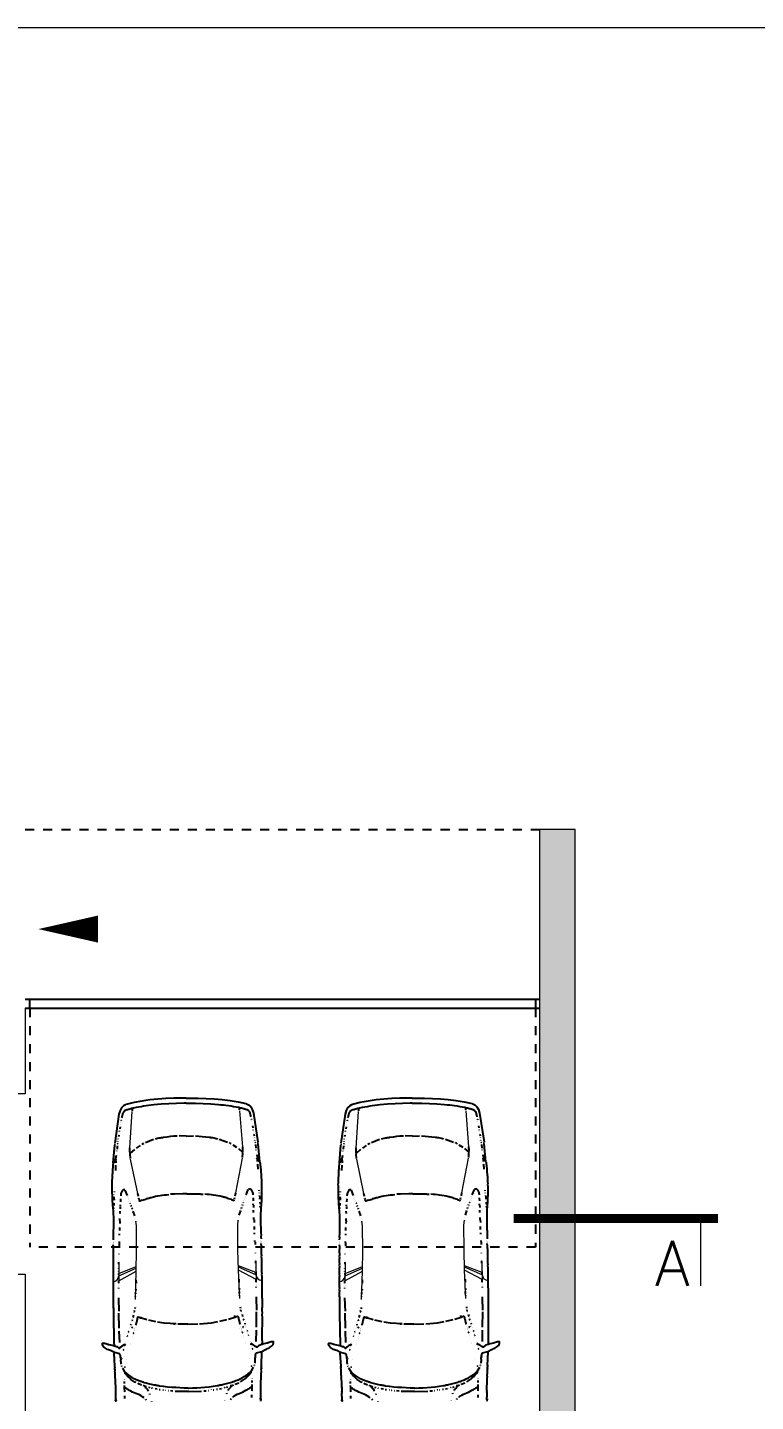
# Model space of a CAD drawing. Header units: metres. Extents: x -442 to 316, y -503 to 125.
# Drawn here: x -23.21 to -15.15, y -7.3 to 7.93 of the extents above; entities that cross this region are included whole.
import ezdxf

# ---------------------------------------------------------------- set-up
doc = ezdxf.new("R2010")
doc.units = ezdxf.units.M
doc.linetypes.add('DIVIDE', pattern=[1.25, 0.5, -0.25, 0, -0.25, 0, -0.25])
doc.linetypes.add('ČÁRKOVANÁ', pattern=[19.05, 12.7, -6.35])
doc.layers.add('FLOATING-WINDOWS', color=2, linetype='Continuous', plot=False)
for name, color, linetype in [('nove zdivo akce', 3, 'Continuous'), ('SRAFA', 251, 'Continuous'), ('ZDIVO', 1, 'Continuous')]:
    doc.layers.add(name, color=color, linetype=linetype)

# ---------------------------------------------------------------- blocks, each defined once
blk = doc.blocks.new('BMW3-PUD')
at = {"lineweight": 0}
for p, q in [((2.569, 0.757), (2.386, 0.76)), ((2.386, 0.76), (2.491, 0.566)), ((2.439, 0.759), (2.524, 0.566)), ((2.466, 0.759), (2.542, 0.565)), ((3.349, 0.543), (3.732, 0.619)), ((3.859, 0.625), (4.258, 0.596)), ((2.386, -0.76), (2.491, -0.566)), ((2.439, -0.759), (2.524, -0.566)), ((2.466, -0.759), (2.542, -0.565)), ((3.349, -0.543), (3.732, -0.619)), ((3.859, -0.625), (4.258, -0.596)), ((2.569, -0.757), (2.386, -0.76))]:
    blk.add_line(p, q, dxfattribs=at)
for points in [[(1.524, 0.739), (1.523, 0.739), (1.521, 0.739), (1.52, 0.741), (1.519, 0.742), (1.525, 0.745), (1.532, 0.746), (1.539, 0.747), (1.546, 0.747), (1.553, 0.748), (1.56, 0.749), (1.566, 0.751), (1.571, 0.754), (1.572, 0.756), (1.573, 0.757), (1.574, 0.758), (1.574, 0.758), (1.59, 0.816), (1.612, 0.858), (1.616, 0.87), (1.621, 0.882), (1.626, 0.894), (1.632, 0.904), (1.639, 0.915), (1.647, 0.925), (1.655, 0.934), (1.665, 0.942), (1.669, 0.943), (1.673, 0.945), (1.677, 0.946), (1.68, 0.947), (1.684, 0.947), (1.688, 0.947), (1.692, 0.946), (1.695, 0.946), (1.697, 0.934), (1.695, 0.923), (1.691, 0.911), (1.688, 0.899), (1.685, 0.893), (1.684, 0.888), (1.683, 0.883), (1.681, 0.878), (1.677, 0.859), (1.673, 0.841), (1.668, 0.823), (1.662, 0.806), (1.66, 0.8), (1.659, 0.795), (1.657, 0.791), (1.657, 0.786), (1.638, 0.765), (1.637, 0.762), (1.638, 0.759), (1.64, 0.756), (1.641, 0.754), (1.641, 0.754), (1.643, 0.753), (1.644, 0.752), (1.644, 0.752)], [(1.054, 0.801), (1.054, 0.801), (1.054, 0.802), (1.053, 0.803), (1.053, 0.803), (1.055, 0.805), (1.059, 0.807), (1.062, 0.807), (1.066, 0.805)], [(1.057, 0.798), (1.065, 0.8), (1.074, 0.802), (1.082, 0.802), (1.091, 0.803), (1.1, 0.803), (1.108, 0.804), (1.117, 0.804), (1.126, 0.803), (1.135, 0.803), (1.144, 0.802), (1.153, 0.803), (1.162, 0.802), (1.171, 0.802), (1.18, 0.802), (1.189, 0.802), (1.198, 0.802), (1.212, 0.803), (1.227, 0.804), (1.241, 0.805), (1.255, 0.805), (1.269, 0.805), (1.283, 0.806), (1.297, 0.807), (1.311, 0.809), (1.319, 0.808), (1.327, 0.808), (1.334, 0.808), (1.341, 0.809), (1.349, 0.809), (1.356, 0.81), (1.364, 0.81), (1.372, 0.81), (1.376, 0.81), (1.379, 0.811), (1.382, 0.811), (1.385, 0.811), (1.388, 0.81), (1.391, 0.81), (1.395, 0.81), (1.399, 0.811), (1.4, 0.811), (1.402, 0.811), (1.403, 0.81), (1.404, 0.809), (1.409, 0.811), (1.415, 0.812), (1.42, 0.813), (1.424, 0.809), (1.432, 0.813), (1.433, 0.813), (1.435, 0.812), (1.436, 0.811), (1.438, 0.811), (1.582, 0.818)], [(1.406, 0.814), (1.406, 0.814), (1.405, 0.814), (1.404, 0.814), (1.404, 0.814)], [(1.438, 0.814), (1.438, 0.814)], [(2.772, 0.819), (2.756, 0.819), (2.739, 0.819), (2.723, 0.82), (2.705, 0.82), (2.689, 0.82), (2.672, 0.82), (2.656, 0.821), (2.639, 0.82), (2.623, 0.821), (2.605, 0.821), (2.589, 0.821), (2.572, 0.821), (2.556, 0.822), (2.539, 0.821), (2.522, 0.822), (2.505, 0.822), (2.489, 0.822), (2.472, 0.822), (2.456, 0.823), (2.439, 0.822), (2.422, 0.823), (2.406, 0.823), (2.389, 0.823), (2.372, 0.823), (2.355, 0.823), (2.339, 0.823), (2.322, 0.823), (2.305, 0.823), (2.288, 0.824), (2.272, 0.823), (2.255, 0.824), (2.238, 0.824), (2.228, 0.824), (2.217, 0.824), (2.206, 0.823), (2.195, 0.823), (2.185, 0.823), (2.174, 0.824), (2.164, 0.824), (2.153, 0.824), (2.143, 0.824), (2.132, 0.824), (2.121, 0.824), (2.11, 0.824), (2.1, 0.824), (2.089, 0.824), (2.079, 0.823), (2.068, 0.822), (2.044, 0.822), (2.019, 0.823), (1.994, 0.822), (1.969, 0.823), (1.945, 0.823), (1.92, 0.822), (1.895, 0.822), (1.87, 0.822), (1.846, 0.821), (1.821, 0.82), (1.796, 0.82), (1.771, 0.82), (1.746, 0.819), (1.722, 0.819), (1.698, 0.82), (1.673, 0.819)], [(1.861, 0.76), (2.028, 0.762)], [(1.943, 0.82), (1.943, 0.82)], [(2.114, 0.762), (2.049, 0.762)], [(2.117, 0.761), (2.196, 0.762)], [(2.3, 0.761), (2.306, 0.762)], [(2.322, 0.762), (2.322, 0.762)], [(2.775, 0.818), (2.778, 0.819), (2.78, 0.819), (2.783, 0.819), (2.785, 0.819)], [(2.792, 0.817), (2.792, 0.817)], [(2.798, 0.819), (2.798, 0.819)], [(2.798, 0.816), (2.798, 0.816)], [(2.806, 0.819), (2.806, 0.819)], [(2.812, 0.819), (2.812, 0.819)], [(2.813, 0.816), (2.813, 0.816)], [(2.822, 0.816), (2.822, 0.816)], [(3.686, 0.813), (3.67, 0.815), (3.655, 0.817), (3.639, 0.818), (3.624, 0.819), (3.609, 0.821), (3.593, 0.822), (3.577, 0.822), (3.561, 0.824), (3.545, 0.824), (3.53, 0.826), (3.515, 0.826), (3.499, 0.827), (3.483, 0.827), (3.467, 0.828), (3.452, 0.829), (3.437, 0.828), (3.421, 0.829), (3.405, 0.829), (3.389, 0.829), (3.373, 0.829), (3.358, 0.829), (3.342, 0.828), (3.327, 0.828), (3.311, 0.828), (3.295, 0.827), (3.28, 0.826), (3.264, 0.826), (3.249, 0.825), (3.233, 0.824), (3.217, 0.823), (3.202, 0.821), (3.187, 0.82), (3.165, 0.818), (3.143, 0.817), (3.121, 0.816), (3.099, 0.815), (3.077, 0.815), (3.055, 0.815), (3.033, 0.815), (3.012, 0.815), (2.99, 0.815), (2.968, 0.816), (2.946, 0.817), (2.925, 0.818), (2.903, 0.818), (2.881, 0.819), (2.86, 0.818), (2.838, 0.819)], [(3.19, 0.813), (3.19, 0.813), (3.189, 0.813), (3.187, 0.814), (3.187, 0.815)], [(3.195, 0.812), (3.195, 0.812), (3.196, 0.812), (3.197, 0.812), (3.198, 0.812)], [(3.245, 0.809), (3.22, 0.81)], [(3.308, 0.807), (3.279, 0.806)], [(3.311, 0.806), (3.312, 0.806), (3.314, 0.806), (3.314, 0.806), (3.317, 0.806)], [(3.345, 0.804), (3.345, 0.804), (3.346, 0.804), (3.346, 0.804), (3.346, 0.804)], [(3.369, 0.802), (3.376, 0.802)], [(3.417, 0.799), (3.417, 0.799)], [(3.665, 0.785), (3.608, 0.788)], [(3.67, 0.783), (3.67, 0.783)], [(3.686, 0.783), (3.686, 0.783)], [(3.773, 0.778), (3.737, 0.785), (3.737, 0.785), (3.736, 0.787), (3.734, 0.788), (3.733, 0.789), (3.695, 0.805), (3.694, 0.806), (3.694, 0.807), (3.692, 0.809), (3.692, 0.811), (3.89, 0.794)], [(3.719, 0.781), (3.694, 0.782)], [(3.722, 0.78), (3.733, 0.782)], [(3.777, 0.777), (3.777, 0.777)], [(3.82, 0.772), (3.821, 0.772), (3.822, 0.772), (3.822, 0.772), (3.824, 0.772)], [(3.831, 0.77), (3.831, 0.77)], [(3.882, 0.765), (3.844, 0.768)], [(3.897, 0.791), (3.897, 0.791), (3.897, 0.791), (3.896, 0.791), (3.896, 0.791), (3.896, 0.791), (3.897, 0.791), (3.897, 0.791), (3.897, 0.791)], [(3.907, 0.76), (3.906, 0.76), (3.904, 0.761), (3.904, 0.762), (3.902, 0.762)], [(3.903, 0.79), (3.903, 0.79)], [(4.403, 0), (4.403, 0.047), (4.402, 0.136), (4.399, 0.224), (4.393, 0.313), (4.386, 0.4), (4.374, 0.488), (4.359, 0.576), (4.339, 0.663), (4.337, 0.665), (4.336, 0.667), (4.335, 0.669), (4.335, 0.671), (4.323, 0.692), (4.304, 0.713), (4.303, 0.714), (4.302, 0.715), (4.302, 0.716), (4.301, 0.717), (4.273, 0.732), (4.231, 0.745), (3.909, 0.792)], [(1.081, 0.704), (1.109, 0.704)], [(1.087, 0.491), (1.099, 0.507), (1.109, 0.523), (1.118, 0.542), (1.126, 0.561), (1.134, 0.58), (1.142, 0.599), (1.151, 0.618), (1.161, 0.635), (1.165, 0.645), (1.17, 0.655), (1.175, 0.664), (1.181, 0.673), (1.186, 0.681), (1.192, 0.687), (1.196, 0.693), (1.2, 0.701), (1.2, 0.702), (1.2, 0.703), (1.201, 0.704), (1.202, 0.706), (1.224, 0.707)], [(1.152, 0.706), (1.152, 0.706)], [(1.156, 0.705), (1.197, 0.706)], [(1.191, 0), (1.191, 0.003), (1.191, 0.048), (1.193, 0.093), (1.196, 0.139), (1.199, 0.184), (1.204, 0.23), (1.209, 0.275), (1.215, 0.32), (1.217, 0.328), (1.218, 0.336), (1.22, 0.343), (1.222, 0.35), (1.223, 0.357), (1.225, 0.365), (1.225, 0.372), (1.227, 0.378), (1.23, 0.394), (1.233, 0.409), (1.237, 0.424), (1.241, 0.439), (1.245, 0.454), (1.249, 0.468), (1.253, 0.483), (1.258, 0.497), (1.261, 0.506), (1.264, 0.513), (1.267, 0.52), (1.269, 0.528), (1.278, 0.553), (1.288, 0.575), (1.299, 0.598), (1.312, 0.62), (1.326, 0.64), (1.341, 0.661), (1.358, 0.681), (1.376, 0.701), (1.416, 0.725)], [(1.245, 0.707), (1.27, 0.707)], [(1.255, 0.58), (1.261, 0.591), (1.268, 0.602), (1.276, 0.613), (1.283, 0.624), (1.292, 0.634), (1.301, 0.644), (1.311, 0.654), (1.32, 0.664), (1.325, 0.669), (1.33, 0.673), (1.335, 0.677), (1.34, 0.681), (1.346, 0.685), (1.35, 0.689), (1.354, 0.694), (1.358, 0.699), (1.369, 0.699)], [(1.288, 0.707), (1.288, 0.707)], [(1.294, 0.707), (1.294, 0.707), (1.296, 0.707), (1.296, 0.707), (1.296, 0.707)], [(1.419, 0.701), (1.419, 0.701)], [(1.422, 0.728), (1.422, 0.728)], [(1.428, 0.7), (1.428, 0.7), (1.427, 0.7), (1.426, 0.7), (1.426, 0.7)], [(1.429, 0.73), (1.429, 0.73)], [(1.435, 0.733), (1.443, 0.734)], [(1.438, 0.697), (1.438, 0.697)], [(1.449, 0.736), (1.449, 0.736)], [(1.461, 0.739), (1.468, 0.741), (1.474, 0.742), (1.481, 0.743), (1.487, 0.743), (1.494, 0.744), (1.5, 0.744), (1.507, 0.743), (1.514, 0.742)], [(1.514, 0.679), (1.514, 0.679)], [(1.531, 0.735), (1.531, 0.735)], [(1.538, 0.734), (1.538, 0.734)], [(1.61, 0.716), (1.61, 0.716)], [(1.62, 0.714), (1.62, 0.714), (1.619, 0.714), (1.618, 0.714), (1.618, 0.714)], [(1.629, 0.711), (1.629, 0.711)], [(1.645, 0.706), (1.645, 0.706)], [(1.686, 0.696), (1.68, 0.701), (1.675, 0.706), (1.671, 0.713), (1.666, 0.719), (1.663, 0.725), (1.659, 0.731), (1.654, 0.738), (1.649, 0.744), (1.649, 0.745), (1.648, 0.747), (1.647, 0.748), (1.647, 0.749), (1.647, 0.751), (1.648, 0.751), (1.65, 0.753), (1.65, 0.754)], [(1.653, 0.704), (1.653, 0.704)], [(1.661, 0.703), (1.661, 0.703)], [(1.664, 0.701), (1.672, 0.701)], [(1.674, 0.637), (1.674, 0.637)], [(1.689, 0.634), (1.689, 0.634)], [(1.695, 0.693), (1.695, 0.693)], [(1.701, 0.756), (1.827, 0.76)], [(1.701, 0.691), (1.701, 0.691)], [(1.743, 0.619), (1.743, 0.619)], [(1.768, 0.612), (1.768, 0.612)], [(1.771, 0.67), (1.771, 0.67), (1.771, 0.671), (1.771, 0.672), (1.771, 0.672)], [(1.78, 0.667), (1.78, 0.667)], [(1.79, 0.665), (1.79, 0.665)], [(1.8, 0.662), (1.8, 0.662)], [(1.808, 0.659), (1.808, 0.659)], [(1.82, 0.655), (1.82, 0.656), (1.819, 0.657), (1.817, 0.657), (1.815, 0.657)], [(1.83, 0.652), (1.83, 0.652)], [(1.833, 0.757), (1.833, 0.757)], [(1.859, 0.608), (1.862, 0.611), (1.864, 0.614), (1.868, 0.618), (1.872, 0.62)], [(1.86, 0.644), (1.86, 0.644)], [(1.868, 0.641), (1.868, 0.641)], [(1.875, 0.639), (1.875, 0.639)], [(1.879, 0.625), (1.879, 0.625)], [(1.885, 0.636), (1.885, 0.636)], [(1.903, 0.631), (1.893, 0.633)], [(1.918, 0.639), (1.918, 0.639)], [(1.93, 0.621), (1.93, 0.621)], [(1.951, 0.615), (1.948, 0.616), (1.946, 0.616), (1.943, 0.617), (1.94, 0.619)], [(1.959, 0.612), (1.959, 0.612)], [(1.968, 0.611), (1.968, 0.611)], [(2.332, 0.76), (2.332, 0.76)], [(2.354, 0.761), (2.354, 0.761)], [(2.358, 0.76), (2.386, 0.76)], [(2.45, 0.759), (2.466, 0.759)], [(2.489, 0.759), (2.489, 0.759), (2.49, 0.759), (2.491, 0.759), (2.491, 0.759)], [(2.499, 0.759), (2.499, 0.759)], [(2.523, 0.759), (2.523, 0.759), (2.524, 0.759), (2.525, 0.759), (2.525, 0.759)], [(2.569, 0.757), (2.593, 0.757)], [(2.599, 0.755), (2.599, 0.755)], [(2.611, 0.758), (2.611, 0.758)], [(2.679, 0.754), (2.681, 0.754), (2.681, 0.754), (2.683, 0.754), (2.684, 0.754)], [(2.804, 0.752), (2.774, 0.752)], [(2.808, 0.75), (2.821, 0.75)], [(2.891, 0.747), (2.906, 0.748)], [(2.943, 0.746), (2.976, 0.746)], [(2.982, 0.746), (2.982, 0.746)], [(3.049, 0.743), (3.019, 0.744)], [(3.052, 0.742), (3.076, 0.742)], [(3.131, 0.739), (3.156, 0.739)], [(3.21, 0.738), (3.184, 0.738)], [(3.195, 0.61), (3.195, 0.61)], [(3.203, 0.612), (3.203, 0.612)], [(3.209, 0.615), (3.219, 0.619)], [(3.215, 0.736), (3.227, 0.736)], [(3.235, 0.625), (3.235, 0.625)], [(3.241, 0.626), (3.242, 0.626), (3.243, 0.627), (3.244, 0.628), (3.245, 0.628)], [(3.251, 0.629), (3.251, 0.629)], [(3.29, 0.734), (3.261, 0.735)], [(3.262, 0.648), (3.262, 0.648)], [(3.266, 0.624), (3.266, 0.624)], [(3.278, 0.639), (3.278, 0.639)], [(3.289, 0.643), (3.289, 0.643)], [(3.295, 0.734), (3.295, 0.734), (3.296, 0.734), (3.296, 0.734), (3.296, 0.734)], [(3.295, 0.646), (3.295, 0.646)], [(3.304, 0.649), (3.304, 0.649)], [(3.321, 0.656), (3.321, 0.656)], [(3.391, 0.684), (3.393, 0.69), (3.394, 0.697), (3.393, 0.703), (3.389, 0.708), (3.382, 0.714), (3.375, 0.718), (3.367, 0.722), (3.36, 0.726), (3.351, 0.729), (3.342, 0.73), (3.334, 0.732), (3.325, 0.732)], [(3.328, 0.657), (3.387, 0.681)], [(3.337, 0.681), (3.337, 0.681)], [(3.692, 0.613), (3.692, 0.613)], [(3.732, 0.619), (3.732, 0.619)], [(3.739, 0.621), (3.791, 0.624)], [(3.84, 0.575), (3.799, 0.622), (3.805, 0.624), (3.812, 0.626), (3.82, 0.626), (3.827, 0.626), (3.835, 0.625), (3.844, 0.625), (3.852, 0.625), (3.859, 0.625)], [(3.928, 0.758), (3.928, 0.758), (3.928, 0.758), (3.93, 0.758), (3.931, 0.758)], [(3.938, 0.757), (3.938, 0.757)], [(3.956, 0.755), (3.956, 0.755), (3.956, 0.755), (3.957, 0.755), (3.957, 0.755)], [(3.965, 0.753), (3.965, 0.753)], [(3.998, 0.747), (3.98, 0.751)], [(4.003, 0.746), (4.003, 0.746)], [(4.029, 0.742), (4.029, 0.742)], [(4.041, 0.74), (4.043, 0.74), (4.044, 0.74), (4.045, 0.74), (4.046, 0.74)], [(4.053, 0.74), (4.053, 0.74)], [(4.092, 0.733), (4.07, 0.737)], [(4.117, 0.729), (4.117, 0.729)], [(4.138, 0.725), (4.138, 0.725)], [(4.149, 0.723), (4.149, 0.723)], [(4.165, 0.721), (4.156, 0.722)], [(4.17, 0.72), (4.17, 0.72)], [(4.177, 0.718), (4.177, 0.718)], [(4.348, 0), (4.347, 0.005), (4.349, 0.022), (4.346, 0.106), (4.343, 0.19), (4.337, 0.274), (4.33, 0.358), (4.327, 0.386), (4.324, 0.415), (4.32, 0.442), (4.317, 0.47), (4.312, 0.499), (4.307, 0.526), (4.303, 0.554), (4.297, 0.583), (4.295, 0.585), (4.295, 0.588), (4.294, 0.59), (4.292, 0.592), (4.292, 0.603), (4.29, 0.613), (4.287, 0.624), (4.284, 0.635), (4.282, 0.64), (4.28, 0.646), (4.279, 0.652), (4.277, 0.657), (4.275, 0.664), (4.273, 0.67), (4.27, 0.676), (4.267, 0.682), (4.263, 0.687), (4.258, 0.691), (4.253, 0.695), (4.248, 0.699), (4.241, 0.702), (4.233, 0.704), (4.226, 0.706), (4.219, 0.708), (4.211, 0.71), (4.205, 0.711), (4.198, 0.714), (4.192, 0.716)], [(4.297, 0.715), (4.297, 0.715)], [(1.055, 0.463), (1.055, 0.463)], [(1.061, 0.467), (1.07, 0.473)], [(1.082, 0.485), (1.082, 0.485)], [(1.161, 0.442), (1.167, 0.445), (1.173, 0.448), (1.179, 0.453), (1.185, 0.458), (1.191, 0.464), (1.197, 0.469), (1.203, 0.474), (1.21, 0.48), (1.211, 0.48), (1.211, 0.48), (1.212, 0.479), (1.213, 0.478), (1.21, 0.462)], [(1.214, 0.483), (1.222, 0.5)], [(1.224, 0.507), (1.224, 0.507)], [(1.226, 0.513), (1.226, 0.513)], [(1.228, 0.519), (1.245, 0.559)], [(1.247, 0.565), (1.247, 0.565)], [(1.252, 0.572), (1.252, 0.572)], [(1.788, 0.607), (1.788, 0.607)], [(1.794, 0.605), (1.794, 0.605)], [(1.805, 0.603), (1.805, 0.603), (1.804, 0.603), (1.802, 0.603), (1.802, 0.603)], [(1.814, 0.6), (1.814, 0.6)], [(1.823, 0.598), (1.823, 0.598)], [(1.831, 0.595), (1.831, 0.595)], [(1.835, 0.594), (1.835, 0.594)], [(1.842, 0.592), (1.842, 0.592)], [(1.848, 0.574), (1.848, 0.574)], [(1.85, 0.591), (1.85, 0.591)], [(1.856, 0.601), (1.856, 0.601)], [(1.857, 0.588), (1.857, 0.588)], [(1.866, 0.585), (1.866, 0.585)], [(1.974, 0.528), (1.982, 0.551), (1.979, 0.555), (1.974, 0.557), (1.97, 0.559), (1.964, 0.56), (1.959, 0.561), (1.954, 0.562), (1.948, 0.563), (1.944, 0.565), (1.938, 0.566), (1.931, 0.568), (1.925, 0.569), (1.918, 0.571), (1.912, 0.572), (1.906, 0.574), (1.899, 0.576), (1.893, 0.579)], [(1.949, 0.452), (1.972, 0.523), (1.989, 0.52)], [(1.961, 0.52), (1.962, 0.52), (1.964, 0.52), (1.965, 0.52), (1.967, 0.52)], [(2.002, 0.601), (1.978, 0.608)], [(2.011, 0.598), (2.011, 0.598)], [(2.027, 0.595), (2.027, 0.595)], [(2.032, 0.593), (2.032, 0.593)], [(2.043, 0.59), (2.043, 0.59), (2.043, 0.591), (2.041, 0.592), (2.041, 0.592)], [(2.047, 0.589), (2.048, 0.589), (2.05, 0.59), (2.051, 0.59), (2.053, 0.59)], [(2.059, 0.587), (2.059, 0.587)], [(2.086, 0.583), (2.072, 0.585)], [(2.208, 0.576), (2.21, 0.576), (2.21, 0.576), (2.212, 0.576), (2.213, 0.576)], [(2.227, 0.577), (2.227, 0.577)], [(2.234, 0.574), (2.255, 0.575)], [(2.292, 0.572), (2.276, 0.573)], [(2.285, 0.589), (2.285, 0.589)], [(2.394, 0.57), (2.358, 0.57)], [(3.072, 0.571), (3.072, 0.571)], [(3.102, 0.579), (3.155, 0.597)], [(3.139, 0.606), (3.139, 0.606)], [(3.142, 0.582), (3.142, 0.582)], [(3.162, 0.598), (3.162, 0.598)], [(3.169, 0.601), (3.169, 0.601)], [(3.176, 0.604), (3.189, 0.608)], [(3.277, 0.493), (3.266, 0.521), (3.267, 0.523), (3.27, 0.524), (3.273, 0.525), (3.276, 0.527)], [(3.277, 0.493), (3.289, 0.452), (3.293, 0.446), (3.296, 0.438), (3.298, 0.429), (3.299, 0.422), (3.303, 0.414), (3.304, 0.408), (3.306, 0.401), (3.307, 0.394), (3.313, 0.369), (3.318, 0.345), (3.322, 0.321), (3.326, 0.296), (3.33, 0.272), (3.333, 0.248), (3.335, 0.223), (3.337, 0.199)], [(3.282, 0.527), (3.299, 0.532)], [(3.311, 0.535), (3.311, 0.535)], [(3.318, 0.536), (3.349, 0.543)], [(3.603, 0.595), (3.603, 0.595)], [(3.881, 0.513), (3.854, 0.556)], [(3.886, 0.507), (3.886, 0.507)], [(3.89, 0.5), (3.89, 0.5)], [(3.906, 0.473), (3.894, 0.494)], [(3.908, 0.465), (3.908, 0.465)], [(3.91, 0.46), (3.91, 0.46)], [(4.268, 0.593), (4.287, 0.593)], [(1.045, 0.404), (1.045, 0.404), (1.046, 0.404), (1.047, 0.404), (1.047, 0.404)], [(1.117, 0.423), (1.117, 0.423)], [(1.123, 0.425), (1.125, 0.425), (1.126, 0.426), (1.127, 0.426), (1.129, 0.426)], [(1.135, 0.429), (1.135, 0.429)], [(1.154, 0.439), (1.154, 0.439)], [(1.174, 0.311), (1.175, 0.323)], [(1.18, 0.344), (1.184, 0.367)], [(1.186, 0.373), (1.186, 0.373)], [(1.188, 0.381), (1.188, 0.381)], [(1.193, 0.401), (1.193, 0.401), (1.193, 0.402), (1.193, 0.403), (1.193, 0.403)], [(1.195, 0.409), (1.195, 0.409)], [(1.197, 0.416), (1.197, 0.416)], [(1.198, 0.424), (1.202, 0.438)], [(1.203, 0.445), (1.203, 0.445)], [(1.208, 0.454), (1.208, 0.454)], [(1.902, 0.13), (1.911, 0.261), (1.925, 0.334)], [(1.928, 0.353), (1.945, 0.433)], [(1.948, 0.444), (1.948, 0.444)], [(3.946, 0.364), (3.913, 0.454)], [(3.949, 0.352), (3.949, 0.352)], [(3.984, 0.101), (3.982, 0.139), (3.978, 0.176), (3.974, 0.215), (3.969, 0.253), (3.967, 0.263), (3.966, 0.272), (3.965, 0.28), (3.963, 0.289), (3.961, 0.304), (3.958, 0.318), (3.955, 0.331), (3.951, 0.345)], [(1.157, 0.17), (1.16, 0.199)], [(1.157, 0.153), (1.157, 0.153)], [(1.162, 0.218), (1.162, 0.219), (1.162, 0.22), (1.162, 0.221), (1.163, 0.222)], [(1.167, 0.255), (1.167, 0.255), (1.167, 0.256), (1.167, 0.257), (1.167, 0.258)], [(1.168, 0.276), (1.168, 0.278), (1.169, 0.279), (1.169, 0.28), (1.169, 0.282)], [(3.342, 0), (3.342, 0.044), (3.341, 0.136), (3.34, 0.148), (3.339, 0.159), (3.339, 0.169), (3.339, 0.18)], [(1.153, 0), (1.155, 0.147)], [(1.153, 0), (1.155, -0.147)], [(1.191, 0), (1.191, -0.003), (1.191, -0.048), (1.193, -0.093), (1.196, -0.139), (1.199, -0.184), (1.204, -0.23), (1.209, -0.275), (1.215, -0.32), (1.217, -0.328), (1.218, -0.336), (1.22, -0.343), (1.222, -0.35), (1.223, -0.357), (1.225, -0.365), (1.225, -0.372), (1.227, -0.378), (1.23, -0.394), (1.233, -0.409), (1.237, -0.424), (1.241, -0.439), (1.245, -0.454), (1.249, -0.468), (1.253, -0.483), (1.258, -0.497), (1.261, -0.506), (1.264, -0.513), (1.267, -0.52), (1.269, -0.528), (1.278, -0.553), (1.288, -0.575), (1.299, -0.598), (1.312, -0.62), (1.326, -0.64), (1.341, -0.661), (1.358, -0.681), (1.376, -0.701), (1.416, -0.725)], [(1.893, 0.146), (1.894, 0.146), (1.896, 0.146), (1.896, 0.146), (1.899, 0.146)], [(1.899, 0), (1.901, 0.111)], [(1.899, 0.059), (1.899, 0.059)], [(1.899, 0.054), (1.899, 0.054)], [(1.9, 0.122), (1.9, 0.122)], [(4.403, 0), (4.403, -0.047), (4.402, -0.136), (4.399, -0.224), (4.393, -0.313), (4.386, -0.4), (4.374, -0.488), (4.359, -0.576), (4.339, -0.663), (4.337, -0.665), (4.336, -0.667), (4.335, -0.669), (4.335, -0.671), (4.323, -0.692), (4.304, -0.713), (4.303, -0.714), (4.302, -0.715), (4.302, -0.716), (4.301, -0.717), (4.273, -0.732), (4.231, -0.745), (3.909, -0.792)], [(3.983, 0), (3.985, 0.079)], [(3.983, 0), (3.985, -0.079)], [(3.985, 0.085), (3.985, 0.085)], [(1.893, -0.146), (1.894, -0.146), (1.896, -0.146), (1.896, -0.146), (1.899, -0.146)], [(1.899, 0), (1.901, -0.111)], [(1.899, -0.054), (1.899, -0.054)], [(1.899, -0.059), (1.899, -0.059)], [(1.9, -0.122), (1.9, -0.122)], [(1.902, -0.13), (1.911, -0.261), (1.925, -0.334)], [(3.342, 0), (3.342, -0.044), (3.341, -0.136), (3.34, -0.148), (3.339, -0.159), (3.339, -0.169), (3.339, -0.18)], [(3.984, -0.101), (3.982, -0.139), (3.978, -0.176), (3.974, -0.215), (3.969, -0.253), (3.967, -0.263), (3.966, -0.272), (3.965, -0.28), (3.963, -0.289), (3.961, -0.304), (3.958, -0.318), (3.955, -0.331), (3.951, -0.345)], [(3.985, -0.085), (3.985, -0.085)], [(4.348, 0), (4.347, -0.005), (4.349, -0.022), (4.346, -0.106), (4.343, -0.19), (4.337, -0.274), (4.33, -0.358), (4.327, -0.386), (4.324, -0.415), (4.32, -0.442), (4.317, -0.47), (4.312, -0.499), (4.307, -0.526), (4.303, -0.554), (4.297, -0.583), (4.295, -0.585), (4.295, -0.588), (4.294, -0.59), (4.292, -0.592), (4.292, -0.603), (4.29, -0.613), (4.287, -0.624), (4.284, -0.635), (4.282, -0.64), (4.28, -0.646), (4.279, -0.652), (4.277, -0.657), (4.275, -0.664), (4.273, -0.67), (4.27, -0.676), (4.267, -0.682), (4.263, -0.687), (4.258, -0.691), (4.253, -0.695), (4.248, -0.699), (4.241, -0.702), (4.233, -0.704), (4.226, -0.706), (4.219, -0.708), (4.211, -0.71), (4.205, -0.711), (4.198, -0.714), (4.192, -0.716)], [(1.157, -0.153), (1.157, -0.153)], [(1.157, -0.17), (1.16, -0.199)], [(1.162, -0.218), (1.162, -0.219), (1.162, -0.22), (1.162, -0.221), (1.163, -0.222)], [(1.167, -0.255), (1.167, -0.255), (1.167, -0.256), (1.167, -0.257), (1.167, -0.258)], [(1.168, -0.276), (1.168, -0.278), (1.169, -0.279), (1.169, -0.28), (1.169, -0.282)], [(3.277, -0.493), (3.289, -0.452), (3.293, -0.446), (3.296, -0.438), (3.298, -0.429), (3.299, -0.422), (3.303, -0.414), (3.304, -0.408), (3.306, -0.401), (3.307, -0.394), (3.313, -0.369), (3.318, -0.345), (3.322, -0.321), (3.326, -0.296), (3.33, -0.272), (3.333, -0.248), (3.335, -0.223), (3.337, -0.199)], [(1.038, -0.453), (1.038, -0.453)], [(1.045, -0.404), (1.045, -0.404), (1.046, -0.404), (1.047, -0.404), (1.047, -0.404)], [(1.117, -0.423), (1.117, -0.423)], [(1.123, -0.425), (1.125, -0.425), (1.126, -0.426), (1.127, -0.426), (1.129, -0.426)], [(1.135, -0.429), (1.135, -0.429)], [(1.154, -0.439), (1.154, -0.439)], [(1.161, -0.442), (1.167, -0.445), (1.173, -0.448), (1.179, -0.453), (1.185, -0.458), (1.191, -0.464), (1.197, -0.469), (1.203, -0.474), (1.21, -0.48), (1.211, -0.48), (1.211, -0.48), (1.212, -0.479), (1.213, -0.478), (1.21, -0.462)], [(1.174, -0.311), (1.175, -0.323)], [(1.18, -0.344), (1.184, -0.367)], [(1.186, -0.373), (1.186, -0.373)], [(1.188, -0.381), (1.188, -0.381)], [(1.193, -0.401), (1.193, -0.401), (1.193, -0.402), (1.193, -0.403), (1.193, -0.403)], [(1.195, -0.409), (1.195, -0.409)], [(1.197, -0.416), (1.197, -0.416)], [(1.198, -0.424), (1.202, -0.438)], [(1.203, -0.445), (1.203, -0.445)], [(1.208, -0.454), (1.208, -0.454)], [(1.928, -0.353), (1.945, -0.433)], [(1.948, -0.444), (1.948, -0.444)], [(1.949, -0.452), (1.972, -0.523), (1.989, -0.52)], [(3.946, -0.364), (3.913, -0.454)], [(3.949, -0.352), (3.949, -0.352)], [(1.055, -0.463), (1.055, -0.463)], [(1.061, -0.467), (1.07, -0.473)], [(1.082, -0.485), (1.082, -0.485)], [(1.087, -0.491), (1.099, -0.507), (1.109, -0.523), (1.118, -0.542), (1.126, -0.561), (1.134, -0.58), (1.142, -0.599), (1.151, -0.618), (1.161, -0.635), (1.165, -0.645), (1.17, -0.655), (1.175, -0.664), (1.181, -0.673), (1.186, -0.681), (1.192, -0.687), (1.196, -0.693), (1.2, -0.701), (1.2, -0.702), (1.2, -0.703), (1.201, -0.704), (1.202, -0.706), (1.224, -0.707)], [(1.214, -0.483), (1.222, -0.5)], [(1.224, -0.507), (1.224, -0.507)], [(1.226, -0.513), (1.226, -0.513)], [(1.228, -0.519), (1.245, -0.559)], [(1.247, -0.565), (1.247, -0.565)], [(1.252, -0.572), (1.252, -0.572)], [(1.255, -0.58), (1.261, -0.591), (1.268, -0.602), (1.276, -0.613), (1.283, -0.624), (1.292, -0.634), (1.301, -0.644), (1.311, -0.654), (1.32, -0.664), (1.325, -0.669), (1.33, -0.673), (1.335, -0.677), (1.34, -0.681), (1.346, -0.685), (1.35, -0.689), (1.354, -0.694), (1.358, -0.699), (1.369, -0.699)], [(1.788, -0.607), (1.788, -0.607)], [(1.794, -0.605), (1.794, -0.605)], [(1.805, -0.603), (1.805, -0.603), (1.804, -0.603), (1.802, -0.603), (1.802, -0.603)], [(1.814, -0.6), (1.814, -0.6)], [(1.823, -0.598), (1.823, -0.598)], [(1.831, -0.595), (1.831, -0.595)], [(1.835, -0.594), (1.835, -0.594)], [(1.842, -0.592), (1.842, -0.592)], [(1.848, -0.574), (1.848, -0.574)], [(1.85, -0.591), (1.85, -0.591)], [(1.856, -0.601), (1.856, -0.601)], [(1.857, -0.588), (1.857, -0.588)], [(1.859, -0.608), (1.862, -0.611), (1.864, -0.614), (1.868, -0.618), (1.872, -0.62)], [(1.866, -0.585), (1.866, -0.585)], [(1.974, -0.528), (1.982, -0.551), (1.979, -0.555), (1.974, -0.557), (1.97, -0.559), (1.964, -0.56), (1.959, -0.561), (1.954, -0.562), (1.948, -0.563), (1.944, -0.565), (1.938, -0.566), (1.931, -0.568), (1.925, -0.569), (1.918, -0.571), (1.912, -0.572), (1.906, -0.574), (1.899, -0.576), (1.893, -0.579)], [(1.961, -0.52), (1.962, -0.52), (1.964, -0.52), (1.965, -0.52), (1.967, -0.52)], [(2.002, -0.601), (1.978, -0.608)], [(2.011, -0.598), (2.011, -0.598)], [(2.027, -0.595), (2.027, -0.595)], [(2.032, -0.593), (2.032, -0.593)], [(2.043, -0.59), (2.043, -0.59), (2.043, -0.591), (2.041, -0.592), (2.041, -0.592)], [(2.047, -0.589), (2.048, -0.589), (2.05, -0.59), (2.051, -0.59), (2.053, -0.59)], [(2.059, -0.587), (2.059, -0.587)], [(2.086, -0.583), (2.072, -0.585)], [(2.208, -0.576), (2.21, -0.576), (2.21, -0.576), (2.212, -0.576), (2.213, -0.576)], [(2.227, -0.577), (2.227, -0.577)], [(2.234, -0.574), (2.255, -0.575)], [(2.292, -0.572), (2.276, -0.573)], [(2.285, -0.589), (2.285, -0.589)], [(2.394, -0.57), (2.358, -0.57)], [(3.072, -0.571), (3.072, -0.571)], [(3.102, -0.579), (3.155, -0.597)], [(3.139, -0.606), (3.139, -0.606)], [(3.142, -0.582), (3.142, -0.582)], [(3.162, -0.598), (3.162, -0.598)], [(3.169, -0.601), (3.169, -0.601)], [(3.176, -0.604), (3.189, -0.608)], [(3.277, -0.493), (3.266, -0.521), (3.267, -0.523), (3.27, -0.524), (3.273, -0.525), (3.276, -0.527)], [(3.282, -0.527), (3.299, -0.532)], [(3.311, -0.535), (3.311, -0.535)], [(3.318, -0.536), (3.349, -0.543)], [(3.603, -0.595), (3.603, -0.595)], [(3.84, -0.575), (3.799, -0.622), (3.805, -0.624), (3.812, -0.626), (3.82, -0.626), (3.827, -0.626), (3.835, -0.625), (3.844, -0.625), (3.852, -0.625), (3.859, -0.625)], [(3.881, -0.513), (3.854, -0.556)], [(3.886, -0.507), (3.886, -0.507)], [(3.89, -0.5), (3.89, -0.5)], [(3.906, -0.473), (3.894, -0.494)], [(3.908, -0.465), (3.908, -0.465)], [(3.91, -0.46), (3.91, -0.46)], [(4.268, -0.593), (4.287, -0.593)], [(1.081, -0.704), (1.109, -0.704)], [(1.152, -0.706), (1.152, -0.706)], [(1.156, -0.705), (1.197, -0.706)], [(1.245, -0.707), (1.27, -0.707)], [(1.288, -0.707), (1.288, -0.707)], [(1.294, -0.707), (1.294, -0.707), (1.296, -0.707), (1.296, -0.707), (1.296, -0.707)], [(1.419, -0.701), (1.419, -0.701)], [(1.422, -0.728), (1.422, -0.728)], [(1.428, -0.7), (1.428, -0.7), (1.427, -0.7), (1.426, -0.7), (1.426, -0.7)], [(1.429, -0.73), (1.429, -0.73)], [(1.435, -0.733), (1.443, -0.734)], [(1.438, -0.697), (1.438, -0.697)], [(1.449, -0.736), (1.449, -0.736)], [(1.461, -0.739), (1.468, -0.741), (1.474, -0.742), (1.481, -0.743), (1.487, -0.743), (1.494, -0.744), (1.5, -0.744), (1.507, -0.743), (1.514, -0.742)], [(1.514, -0.679), (1.514, -0.679)], [(1.524, -0.739), (1.523, -0.739), (1.521, -0.739), (1.52, -0.741), (1.519, -0.742), (1.525, -0.745), (1.532, -0.746), (1.539, -0.747), (1.546, -0.747), (1.553, -0.748), (1.56, -0.749), (1.566, -0.751), (1.571, -0.754), (1.572, -0.756), (1.573, -0.757), (1.574, -0.758), (1.574, -0.758), (1.59, -0.816), (1.612, -0.858), (1.616, -0.87), (1.621, -0.882), (1.626, -0.894), (1.632, -0.904), (1.639, -0.915), (1.647, -0.925), (1.655, -0.934), (1.665, -0.942), (1.669, -0.943), (1.673, -0.945), (1.677, -0.946), (1.68, -0.947), (1.684, -0.947), (1.688, -0.947), (1.692, -0.946), (1.695, -0.946), (1.697, -0.934), (1.695, -0.923), (1.691, -0.911), (1.688, -0.899), (1.685, -0.893), (1.684, -0.888), (1.683, -0.883), (1.681, -0.878), (1.677, -0.859), (1.673, -0.841), (1.668, -0.823), (1.662, -0.806), (1.66, -0.8), (1.659, -0.795), (1.657, -0.791), (1.657, -0.786), (1.638, -0.765), (1.637, -0.762), (1.638, -0.759), (1.64, -0.756), (1.641, -0.754), (1.641, -0.754), (1.643, -0.753), (1.644, -0.752), (1.644, -0.752)], [(1.531, -0.735), (1.531, -0.735)], [(1.538, -0.734), (1.538, -0.734)], [(1.61, -0.716), (1.61, -0.716)], [(1.62, -0.714), (1.62, -0.714), (1.619, -0.714), (1.618, -0.714), (1.618, -0.714)], [(1.629, -0.711), (1.629, -0.711)], [(1.645, -0.706), (1.645, -0.706)], [(1.686, -0.696), (1.68, -0.701), (1.675, -0.706), (1.671, -0.713), (1.666, -0.719), (1.663, -0.725), (1.659, -0.731), (1.654, -0.738), (1.649, -0.744), (1.649, -0.745), (1.648, -0.747), (1.647, -0.748), (1.647, -0.749), (1.647, -0.751), (1.648, -0.751), (1.65, -0.753), (1.65, -0.754)], [(1.653, -0.704), (1.653, -0.704)], [(1.661, -0.703), (1.661, -0.703)], [(1.664, -0.701), (1.672, -0.701)], [(1.674, -0.637), (1.674, -0.637)], [(1.689, -0.634), (1.689, -0.634)], [(1.695, -0.693), (1.695, -0.693)], [(1.701, -0.691), (1.701, -0.691)], [(1.701, -0.756), (1.827, -0.76)], [(1.743, -0.619), (1.743, -0.619)], [(1.768, -0.612), (1.768, -0.612)], [(1.771, -0.67), (1.771, -0.67), (1.771, -0.671), (1.771, -0.672), (1.771, -0.672)], [(1.78, -0.667), (1.78, -0.667)], [(1.79, -0.665), (1.79, -0.665)], [(1.8, -0.662), (1.8, -0.662)], [(1.808, -0.659), (1.808, -0.659)], [(1.82, -0.655), (1.82, -0.656), (1.819, -0.657), (1.817, -0.657), (1.815, -0.657)], [(1.83, -0.652), (1.83, -0.652)], [(1.833, -0.757), (1.833, -0.757)], [(1.86, -0.644), (1.86, -0.644)], [(1.861, -0.76), (2.028, -0.762)], [(1.868, -0.641), (1.868, -0.641)], [(1.875, -0.639), (1.875, -0.639)], [(1.879, -0.625), (1.879, -0.625)], [(1.885, -0.636), (1.885, -0.636)], [(1.903, -0.631), (1.893, -0.633)], [(1.918, -0.639), (1.918, -0.639)], [(1.93, -0.621), (1.93, -0.621)], [(1.951, -0.615), (1.948, -0.616), (1.946, -0.616), (1.943, -0.617), (1.94, -0.619)], [(1.959, -0.612), (1.959, -0.612)], [(1.968, -0.611), (1.968, -0.611)], [(2.117, -0.761), (2.196, -0.762)], [(2.332, -0.76), (2.332, -0.76)], [(2.354, -0.761), (2.354, -0.761)], [(2.358, -0.76), (2.386, -0.76)], [(2.45, -0.759), (2.466, -0.759)], [(2.489, -0.759), (2.489, -0.759), (2.49, -0.759), (2.491, -0.759), (2.491, -0.759)], [(2.499, -0.759), (2.499, -0.759)], [(2.523, -0.759), (2.523, -0.759), (2.524, -0.759), (2.525, -0.759), (2.525, -0.759)], [(2.569, -0.757), (2.593, -0.757)], [(2.599, -0.755), (2.599, -0.755)], [(2.611, -0.758), (2.611, -0.758)], [(2.679, -0.754), (2.681, -0.754), (2.681, -0.754), (2.683, -0.754), (2.684, -0.754)], [(2.804, -0.752), (2.774, -0.752)], [(2.808, -0.75), (2.821, -0.75)], [(2.891, -0.747), (2.906, -0.748)], [(2.943, -0.746), (2.976, -0.746)], [(2.982, -0.746), (2.982, -0.746)], [(3.049, -0.743), (3.019, -0.744)], [(3.052, -0.742), (3.076, -0.742)], [(3.131, -0.739), (3.156, -0.739)], [(3.21, -0.738), (3.184, -0.738)], [(3.195, -0.61), (3.195, -0.61)], [(3.203, -0.612), (3.203, -0.612)], [(3.209, -0.615), (3.219, -0.619)], [(3.215, -0.736), (3.227, -0.736)], [(3.235, -0.625), (3.235, -0.625)], [(3.241, -0.626), (3.242, -0.626), (3.243, -0.627), (3.244, -0.628), (3.245, -0.628)], [(3.251, -0.629), (3.251, -0.629)], [(3.29, -0.734), (3.261, -0.735)], [(3.262, -0.648), (3.262, -0.648)], [(3.266, -0.624), (3.266, -0.624)], [(3.278, -0.639), (3.278, -0.639)], [(3.289, -0.643), (3.289, -0.643)], [(3.295, -0.646), (3.295, -0.646)], [(3.295, -0.734), (3.295, -0.734), (3.296, -0.734), (3.296, -0.734), (3.296, -0.734)], [(3.304, -0.649), (3.304, -0.649)], [(3.321, -0.656), (3.321, -0.656)], [(3.391, -0.684), (3.393, -0.69), (3.394, -0.697), (3.393, -0.703), (3.389, -0.708), (3.382, -0.714), (3.375, -0.718), (3.367, -0.722), (3.36, -0.726), (3.351, -0.729), (3.342, -0.73), (3.334, -0.732), (3.325, -0.732)], [(3.328, -0.657), (3.387, -0.681)], [(3.337, -0.681), (3.337, -0.681)], [(3.692, -0.613), (3.692, -0.613)], [(3.732, -0.619), (3.732, -0.619)], [(3.739, -0.621), (3.791, -0.624)], [(3.907, -0.76), (3.906, -0.76), (3.904, -0.761), (3.904, -0.762), (3.902, -0.762)], [(3.928, -0.758), (3.928, -0.758), (3.928, -0.758), (3.93, -0.758), (3.931, -0.758)], [(3.938, -0.757), (3.938, -0.757)], [(3.956, -0.755), (3.956, -0.755), (3.956, -0.755), (3.957, -0.755), (3.957, -0.755)], [(3.965, -0.753), (3.965, -0.753)], [(3.998, -0.747), (3.98, -0.751)], [(4.003, -0.746), (4.003, -0.746)], [(4.029, -0.742), (4.029, -0.742)], [(4.041, -0.74), (4.043, -0.74), (4.044, -0.74), (4.045, -0.74), (4.046, -0.74)], [(4.053, -0.74), (4.053, -0.74)], [(4.092, -0.733), (4.07, -0.737)], [(4.117, -0.729), (4.117, -0.729)], [(4.138, -0.725), (4.138, -0.725)], [(4.149, -0.723), (4.149, -0.723)], [(4.165, -0.721), (4.156, -0.722)], [(4.17, -0.72), (4.17, -0.72)], [(4.177, -0.718), (4.177, -0.718)], [(4.297, -0.715), (4.297, -0.715)], [(1.04, -0.803), (1.048, -0.803)], [(1.054, -0.801), (1.054, -0.801), (1.054, -0.802), (1.053, -0.803), (1.053, -0.803), (1.055, -0.805), (1.059, -0.807), (1.062, -0.807), (1.066, -0.805)], [(1.057, -0.798), (1.065, -0.8), (1.074, -0.802), (1.082, -0.802), (1.091, -0.803), (1.1, -0.803), (1.108, -0.804), (1.117, -0.804), (1.126, -0.803), (1.135, -0.803), (1.144, -0.802), (1.153, -0.803), (1.162, -0.802), (1.171, -0.802), (1.18, -0.802), (1.189, -0.802), (1.198, -0.802), (1.212, -0.803), (1.227, -0.804), (1.241, -0.805), (1.255, -0.805), (1.269, -0.805), (1.283, -0.806), (1.297, -0.807), (1.311, -0.809), (1.319, -0.808), (1.327, -0.808), (1.334, -0.808), (1.341, -0.809), (1.349, -0.809), (1.356, -0.81), (1.364, -0.81), (1.372, -0.81), (1.376, -0.81), (1.379, -0.811), (1.382, -0.811), (1.385, -0.811), (1.388, -0.81), (1.391, -0.81), (1.395, -0.81), (1.399, -0.811), (1.4, -0.811), (1.402, -0.811), (1.403, -0.81), (1.404, -0.809), (1.409, -0.811), (1.415, -0.812), (1.42, -0.813), (1.424, -0.809), (1.432, -0.813), (1.433, -0.813), (1.435, -0.812), (1.436, -0.811), (1.438, -0.811), (1.582, -0.818)], [(1.406, -0.814), (1.406, -0.814), (1.405, -0.814), (1.404, -0.814), (1.404, -0.814)], [(1.438, -0.814), (1.438, -0.814)], [(2.772, -0.819), (2.756, -0.819), (2.739, -0.819), (2.723, -0.82), (2.705, -0.82), (2.689, -0.82), (2.672, -0.82), (2.656, -0.821), (2.639, -0.82), (2.623, -0.821), (2.605, -0.821), (2.589, -0.821), (2.572, -0.821), (2.556, -0.822), (2.539, -0.821), (2.522, -0.822), (2.505, -0.822), (2.489, -0.822), (2.472, -0.822), (2.456, -0.823), (2.439, -0.822), (2.422, -0.823), (2.406, -0.823), (2.389, -0.823), (2.372, -0.823), (2.355, -0.823), (2.339, -0.823), (2.322, -0.823), (2.305, -0.823), (2.288, -0.824), (2.272, -0.823), (2.255, -0.824), (2.238, -0.824), (2.228, -0.824), (2.217, -0.824), (2.206, -0.823), (2.195, -0.823), (2.185, -0.823), (2.174, -0.824), (2.164, -0.824), (2.153, -0.824), (2.143, -0.824), (2.132, -0.824), (2.121, -0.824), (2.11, -0.824), (2.1, -0.824), (2.089, -0.824), (2.079, -0.823), (2.068, -0.822), (2.044, -0.822), (2.019, -0.823), (1.994, -0.822), (1.969, -0.823), (1.945, -0.823), (1.92, -0.822), (1.895, -0.822), (1.87, -0.822), (1.846, -0.821), (1.821, -0.82), (1.796, -0.82), (1.771, -0.82), (1.746, -0.819), (1.722, -0.819), (1.698, -0.82), (1.673, -0.819)], [(1.943, -0.82), (1.943, -0.82)], [(2.114, -0.762), (2.049, -0.762)], [(2.3, -0.761), (2.306, -0.762)], [(2.322, -0.762), (2.322, -0.762)], [(2.775, -0.818), (2.778, -0.819), (2.78, -0.819), (2.783, -0.819), (2.785, -0.819)], [(2.792, -0.817), (2.792, -0.817)], [(2.798, -0.816), (2.798, -0.816)], [(2.798, -0.819), (2.798, -0.819)], [(2.806, -0.819), (2.806, -0.819)], [(2.812, -0.819), (2.812, -0.819)], [(2.813, -0.816), (2.813, -0.816)], [(2.822, -0.816), (2.822, -0.816)], [(3.686, -0.813), (3.67, -0.815), (3.655, -0.817), (3.639, -0.818), (3.624, -0.819), (3.609, -0.821), (3.593, -0.822), (3.577, -0.822), (3.561, -0.824), (3.545, -0.824), (3.53, -0.826), (3.515, -0.826), (3.499, -0.827), (3.483, -0.827), (3.467, -0.828), (3.452, -0.829), (3.437, -0.828), (3.421, -0.829), (3.405, -0.829), (3.389, -0.829), (3.373, -0.829), (3.358, -0.829), (3.342, -0.828), (3.327, -0.828), (3.311, -0.828), (3.295, -0.827), (3.28, -0.826), (3.264, -0.826), (3.249, -0.825), (3.233, -0.824), (3.217, -0.823), (3.202, -0.821), (3.187, -0.82), (3.165, -0.818), (3.143, -0.817), (3.121, -0.816), (3.099, -0.815), (3.077, -0.815), (3.055, -0.815), (3.033, -0.815), (3.012, -0.815), (2.99, -0.815), (2.968, -0.816), (2.946, -0.817), (2.925, -0.818), (2.903, -0.818), (2.881, -0.819), (2.86, -0.818), (2.838, -0.819)], [(3.19, -0.813), (3.19, -0.813), (3.189, -0.813), (3.187, -0.814), (3.187, -0.815)], [(3.195, -0.812), (3.195, -0.812), (3.196, -0.812), (3.197, -0.812), (3.198, -0.812)], [(3.245, -0.809), (3.22, -0.81)], [(3.308, -0.807), (3.279, -0.806)], [(3.311, -0.806), (3.312, -0.806), (3.314, -0.806), (3.314, -0.806), (3.317, -0.806)], [(3.345, -0.804), (3.345, -0.804), (3.346, -0.804), (3.346, -0.804), (3.346, -0.804)], [(3.369, -0.802), (3.376, -0.802)], [(3.417, -0.799), (3.417, -0.799)], [(3.665, -0.785), (3.608, -0.788)], [(3.67, -0.783), (3.67, -0.783)], [(3.686, -0.783), (3.686, -0.783)], [(3.773, -0.778), (3.737, -0.785), (3.737, -0.785), (3.736, -0.787), (3.734, -0.788), (3.733, -0.789), (3.695, -0.805), (3.694, -0.806), (3.694, -0.807), (3.692, -0.809), (3.692, -0.811), (3.89, -0.794)], [(3.719, -0.781), (3.694, -0.782)], [(3.722, -0.78), (3.733, -0.782)], [(3.777, -0.777), (3.777, -0.777)], [(3.82, -0.772), (3.821, -0.772), (3.822, -0.772), (3.822, -0.772), (3.824, -0.772)], [(3.831, -0.77), (3.831, -0.77)], [(3.882, -0.765), (3.844, -0.768)], [(3.897, -0.791), (3.897, -0.791), (3.897, -0.791), (3.896, -0.791), (3.896, -0.791), (3.896, -0.791), (3.897, -0.791), (3.897, -0.791), (3.897, -0.791)], [(3.903, -0.79), (3.903, -0.79)]]:
    blk.add_lwpolyline(points)
for points in [[(2.177, 0.578), (2.491, 0.566), (2.719, 0.561), (2.992, 0.561), (3.045, 0.568), (3.045, 0.568), (3.043, 0.568), (3.042, 0.567), (3.041, 0.567)], [(2.177, -0.578), (2.491, -0.566), (2.719, -0.561), (2.992, -0.561), (3.045, -0.568), (3.045, -0.568), (3.043, -0.568), (3.042, -0.567), (3.041, -0.567)]]:
    blk.add_lwpolyline(points, dxfattribs=at)
for centre, start, end in [((2.446, 0.829), 185.0865, 264.4197), ((2.446, -0.829), 95.5803, 174.9135)]:
    blk.add_arc(centre, 0.0702, start, end, dxfattribs=at)

msp = doc.modelspace()

# ---------------------------------------------------------------- hatches: boundary and pattern name
at = {"layer": 'SRAFA', "linetype": 'Continuous', "lineweight": 0}
msp.add_hatch(color=256, dxfattribs=at).paths.add_polyline_path([(-17.14234, -0.956513), (-17.53234, -0.956513), (-17.53234, -3.225777), (-17.53234, -10.390777), (-17.28234, -11.240777), (-17.14234, -11.240777)])

# ---------------------------------------------------------------- linework, layer by layer
at = {"layer": 'FLOATING-WINDOWS', "linetype": 'Continuous', "lineweight": 0}
msp.add_lwpolyline([(-36.830295, 7.929393), (92.34374, 7.929393), (92.34374, -29.056503), (-36.830295, -29.056503)], close=True, dxfattribs=at)
at = {"layer": 'FLOATING-WINDOWS', "linetype": 'Continuous', "lineweight": 0, "flags": 128}
msp.add_lwpolyline([(-23.23234, -2.935777), (-23.23234, -3.885777), (-24.28234, -3.885777), (-24.28234, -5.885777), (-23.23234, -5.885777), (-23.23234, -10.315777), (-17.53234, -10.315777), (-17.53234, -2.935777)], close=True, dxfattribs=at)
at = {"layer": 'nove zdivo akce', "linetype": 'DIVIDE', "ltscale": 0.15}
for p, q in [((-23.23234, -0.955777), (-17.53234, -0.955777)), ((-23.18234, -2.935777), (-23.18234, -5.585777)), ((-17.58234, -2.935777), (-17.58234, -5.585777)), ((-17.58234, -5.585777), (-23.18234, -5.585777))]:
    msp.add_line(p, q, dxfattribs=at)
at = {"layer": 'nove zdivo akce', "linetype": 'Continuous'}
for p, q in [((-23.23234, -2.835777), (-17.53234, -2.835777)), ((-23.18234, -2.935777), (-23.18234, -2.835777)), ((-17.58234, -2.835777), (-17.58234, -2.935777)), ((-23.23234, -2.935777), (-17.53234, -2.935777))]:
    msp.add_line(p, q, dxfattribs=at)
at = {"layer": 'SRAFA', "linetype": 'Continuous', "lineweight": 0, "flags": 128}
msp.add_lwpolyline([(-23.087724, -2.060777, 0, 0.3, 0), (-22.426283, -2.060777, 0, 0, 0)], format="xyseb", dxfattribs=at)
at = {"layer": 'ZDIVO', "linetype": 'Continuous', "lineweight": 0}
for p, q in [((-17.53234, -3.225777), (-17.53234, -0.955777)), ((-17.14234, -0.956513), (-17.53234, -0.956513)), ((-17.14234, -11.240777), (-17.14234, -0.956513)), ((-17.53234, -10.390777), (-17.53234, -3.225777)), ((-15.750078, -6.015451), (-15.750078, -5.268539))]:
    msp.add_line(p, q, dxfattribs=at)
at = {"layer": 'ZDIVO', "linetype": 'ČÁRKOVANÁ', "lineweight": 0, "ltscale": 0.01, "const_width": 0.1, "flags": 128}
msp.add_lwpolyline([(-17.823559, -5.268539), (-15.560854, -5.268539)], dxfattribs=at)

# ---------------------------------------------------------------- block references
at = {"linetype": 'Continuous', "rotation": 90.45431289106081}
for p in [(-21.417011, -8.336903), (-18.912815, -8.336903)]:
    msp.add_blockref('BMW3-PUD', p, dxfattribs=at)

# ---------------------------------------------------------------- texts
at = {"layer": 'ZDIVO', "linetype": 'Continuous', "lineweight": 0, "insert": (-16.25896, -5.515451), "char_height": 0.5, "width": 0.96846127, "attachment_point": 1}
msp.add_mtext('{\\Fromans|c238;A}', dxfattribs=at)

doc.saveas('drawing.dxf')
